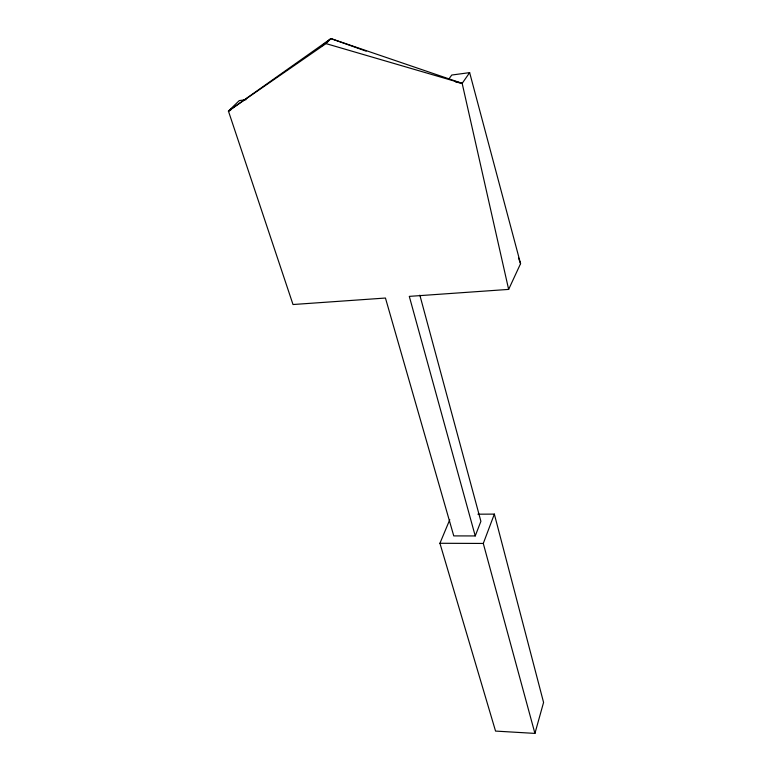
<?xml version="1.0" encoding="UTF-8"?>
<svg xmlns="http://www.w3.org/2000/svg" width="772" height="772" viewBox="0 0 772 772"><rect width="100%" height="100%" fill="white"/><g stroke="black" fill="none" stroke-linecap="round" stroke-linejoin="round"><path stroke-width="1.16" d="M449.786 519.672L439.924 543.276L495.547 731.084L534.928 733.4L543.575 702.443L494.35 514.113L477.887 514.191M534.928 733.4L483.291 543.449L494.35 514.113M246.007 99.684L239.262 100.601L228.425 111.081L293.013 304.525L385.45 298.04L453.762 535.903L475.234 535.942L480.898 521.322L419.852 295.165M475.234 535.942L409.295 296.371L508.642 289.403L520.569 263.667L469.646 72.626L451.755 75.038L448.551 79.468M508.642 289.403L462.167 83.366L469.646 72.626M230.674 110.299L228.425 111.081L325.996 43.608L330.927 38.6L462.167 83.366L455.586 81.977M321.596 46.079L330.927 38.6L366.131 51.164M228.425 111.081L330.927 38.6M439.924 543.276L483.291 543.449M325.996 43.608L462.167 83.366M518.504 258.022L520.569 263.667"/></g></svg>
